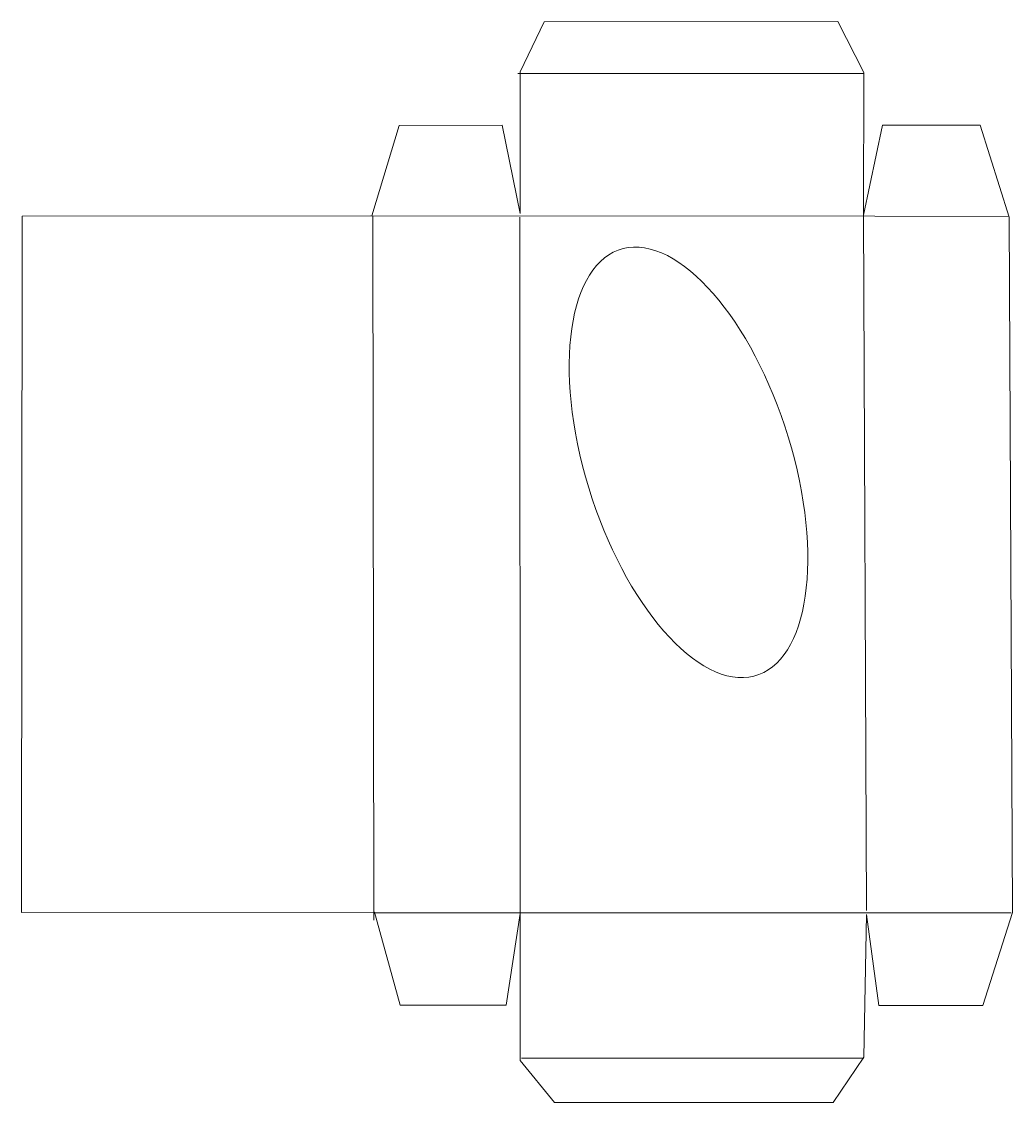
# Model space of a CAD drawing. Header units: centimetres. Extents: x -14.9 to 9.9, y -13.2 to 13.9.
import ezdxf
from ezdxf.lldxf.tags import DXFTag

# ---------------------------------------------------------------- set-up
doc = ezdxf.new("R2010")
doc.units = ezdxf.units.CM
doc.header["$MEASUREMENT"] = 0
doc.layers.add('Camada 1', color=7, linetype='Continuous')
tags = doc.linetypes.add('New Line1', pattern=[0.8, 0.5, -0.3]).pattern_tags.tags
tags[6:7] = [DXFTag(74, 4), DXFTag(75, 0), DXFTag(340, '0'), DXFTag(46, 1.0), DXFTag(50, 0.0), DXFTag(44, 0.0), DXFTag(45, 0.0)]
tags[4:5] = [DXFTag(74, 4), DXFTag(75, 0), DXFTag(340, '0'), DXFTag(46, 1.0), DXFTag(50, 0.0), DXFTag(44, 0.0), DXFTag(45, 0.0)]
tags = doc.linetypes.add('New Line2', pattern=[0.8, 0.5, -0.3]).pattern_tags.tags
tags[6:7] = [DXFTag(74, 4), DXFTag(75, 0), DXFTag(340, '0'), DXFTag(46, 1.0), DXFTag(50, 0.0), DXFTag(44, 0.0), DXFTag(45, 0.0)]
tags[4:5] = [DXFTag(74, 4), DXFTag(75, 0), DXFTag(340, '0'), DXFTag(46, 1.0), DXFTag(50, 0.0), DXFTag(44, 0.0), DXFTag(45, 0.0)]
tags = doc.linetypes.add('New Line3', pattern=[0.8, 0.5, -0.3]).pattern_tags.tags
tags[6:7] = [DXFTag(74, 4), DXFTag(75, 0), DXFTag(340, '0'), DXFTag(46, 1.0), DXFTag(50, 0.0), DXFTag(44, 0.0), DXFTag(45, 0.0)]
tags[4:5] = [DXFTag(74, 4), DXFTag(75, 0), DXFTag(340, '0'), DXFTag(46, 1.0), DXFTag(50, 0.0), DXFTag(44, 0.0), DXFTag(45, 0.0)]
tags = doc.linetypes.add('New Line4', pattern=[0.8, 0.5, -0.3]).pattern_tags.tags
tags[6:7] = [DXFTag(74, 4), DXFTag(75, 0), DXFTag(340, '0'), DXFTag(46, 1.0), DXFTag(50, 0.0), DXFTag(44, 0.0), DXFTag(45, 0.0)]
tags[4:5] = [DXFTag(74, 4), DXFTag(75, 0), DXFTag(340, '0'), DXFTag(46, 1.0), DXFTag(50, 0.0), DXFTag(44, 0.0), DXFTag(45, 0.0)]
tags = doc.linetypes.add('New Line5', pattern=[0.8, 0.5, -0.3]).pattern_tags.tags
tags[6:7] = [DXFTag(74, 4), DXFTag(75, 0), DXFTag(340, '0'), DXFTag(46, 1.0), DXFTag(50, 0.0), DXFTag(44, 0.0), DXFTag(45, 0.0)]
tags[4:5] = [DXFTag(74, 4), DXFTag(75, 0), DXFTag(340, '0'), DXFTag(46, 1.0), DXFTag(50, 0.0), DXFTag(44, 0.0), DXFTag(45, 0.0)]
tags = doc.linetypes.add('New Line6', pattern=[0.8, 0.5, -0.3]).pattern_tags.tags
tags[6:7] = [DXFTag(74, 4), DXFTag(75, 0), DXFTag(340, '0'), DXFTag(46, 1.0), DXFTag(50, 0.0), DXFTag(44, 0.0), DXFTag(45, 0.0)]
tags[4:5] = [DXFTag(74, 4), DXFTag(75, 0), DXFTag(340, '0'), DXFTag(46, 1.0), DXFTag(50, 0.0), DXFTag(44, 0.0), DXFTag(45, 0.0)]
tags = doc.linetypes.add('New Line7', pattern=[0.8, 0.5, -0.3]).pattern_tags.tags
tags[6:7] = [DXFTag(74, 4), DXFTag(75, 0), DXFTag(340, '0'), DXFTag(46, 1.0), DXFTag(50, 0.0), DXFTag(44, 0.0), DXFTag(45, 0.0)]
tags[4:5] = [DXFTag(74, 4), DXFTag(75, 0), DXFTag(340, '0'), DXFTag(46, 1.0), DXFTag(50, 0.0), DXFTag(44, 0.0), DXFTag(45, 0.0)]

msp = doc.modelspace()

# ---------------------------------------------------------------- linework, layer by layer
at = {"layer": 'Camada 1', "color": 250, "lineweight": 20}
for points, knots in [([(-14.88741, 9.04018), (-14.88741, 9.04018), (-6.12509, 9.05301), (-6.12509, 9.05301), (-6.12509, 9.05301), (-6.12509, 9.05301), (-5.43553, 11.31702), (-5.43553, 11.31702), (-5.43553, 11.31702), (-5.43553, 11.31702), (-2.85409, 11.31998), (-2.85409, 11.31998), (-2.85409, 11.31998), (-2.85409, 11.31998), (-2.40301, 9.10849), (-2.40301, 9.10849), (-2.40301, 9.10849), (-2.40301, 9.10849), (-2.40616, 12.66409), (-2.40616, 12.66409), (-2.40616, 12.66409), (-2.40616, 12.66409), (-1.8041, 13.91685), (-1.8041, 13.91685), (-1.8041, 13.91685), (-1.8041, 13.91685), (5.55634, 13.91902), (5.55634, 13.91902), (5.55634, 13.91902), (5.55634, 13.91902), (6.21224, 12.64422), (6.21224, 12.64422), (6.21224, 12.64422), (6.21224, 12.64422), (6.20289, 9.06776), (6.20289, 9.06776), (6.20289, 9.06776), (6.20289, 9.06776), (6.67679, 11.32237), (6.67679, 11.32237), (6.67679, 11.32237), (6.67679, 11.32237), (9.12902, 11.31918), (9.12902, 11.31918), (9.12902, 11.31918), (9.12902, 11.31918), (9.85592, 9.01648), (9.85592, 9.01648), (9.85592, 9.01648), (9.85592, 9.01648), (9.9338, -8.41127), (9.9338, -8.41127), (9.9338, -8.41127), (9.9338, -8.41127), (9.19666, -10.74252), (9.19666, -10.74252), (9.19666, -10.74252), (9.19666, -10.74252), (6.58573, -10.74571), (6.58573, -10.74571), (6.58573, -10.74571), (6.58573, -10.74571), (6.27759, -8.46394), (6.27759, -8.46394), (6.27759, -8.46394), (6.27759, -8.46394), (6.21313, -12.03835), (6.21313, -12.03835), (6.21313, -12.03835), (6.21313, -12.03835), (5.44354, -13.17528), (5.44354, -13.17528), (5.44354, -13.17528), (5.44354, -13.17528), (-1.54237, -13.17436), (-1.54237, -13.17436), (-1.54237, -13.17436), (-1.54237, -13.17436), (-2.40234, -12.12381), (-2.40234, -12.12381), (-2.40234, -12.12381), (-2.40234, -12.12381), (-2.4024, -8.44056), (-2.4024, -8.44056), (-2.4024, -8.44056), (-2.4024, -8.44056), (-2.75496, -10.73499), (-2.75496, -10.73499), (-2.75496, -10.73499), (-2.75496, -10.73499), (-5.41064, -10.73881), (-5.41064, -10.73881), (-5.41064, -10.73881), (-5.41064, -10.73881), (-6.05484, -8.40727), (-6.05484, -8.40727), (-6.05484, -8.40727), (-6.05484, -8.40727), (-14.90141, -8.41606), (-14.90141, -8.41606), (-14.90141, -8.41606), (-14.90141, -8.41606), (-14.88741, 9.04018), (-14.88741, 9.04018)], [0, 0, 0, 0, 0.03703704, 0.03703704, 0.03703704, 0.03703704, 0.07407407, 0.07407407, 0.07407407, 0.07407407, 0.11111111, 0.11111111, 0.11111111, 0.11111111, 0.14814815, 0.14814815, 0.14814815, 0.14814815, 0.18518519, 0.18518519, 0.18518519, 0.18518519, 0.22222222, 0.22222222, 0.22222222, 0.22222222, 0.25925926, 0.25925926, 0.25925926, 0.25925926, 0.2962963, 0.2962963, 0.2962963, 0.2962963, 0.33333333, 0.33333333, 0.33333333, 0.33333333, 0.37037037, 0.37037037, 0.37037037, 0.37037037, 0.40740741, 0.40740741, 0.40740741, 0.40740741, 0.44444444, 0.44444444, 0.44444444, 0.44444444, 0.48148148, 0.48148148, 0.48148148, 0.48148148, 0.51851852, 0.51851852, 0.51851852, 0.51851852, 0.55555556, 0.55555556, 0.55555556, 0.55555556, 0.59259259, 0.59259259, 0.59259259, 0.59259259, 0.62962963, 0.62962963, 0.62962963, 0.62962963, 0.66666667, 0.66666667, 0.66666667, 0.66666667, 0.7037037, 0.7037037, 0.7037037, 0.7037037, 0.74074074, 0.74074074, 0.74074074, 0.74074074, 0.77777778, 0.77777778, 0.77777778, 0.77777778, 0.81481481, 0.81481481, 0.81481481, 0.81481481, 0.85185185, 0.85185185, 0.85185185, 0.85185185, 0.88888889, 0.88888889, 0.88888889, 0.88888889, 0.92592593, 0.92592593, 0.92592593, 0.92592593, 1, 1, 1, 1]), ([(0.30507, 8.25423), (1.7312, 8.45455), (3.56345, 6.20613), (4.3975, 3.23221), (4.3975, 3.23221), (5.23156, 0.25826), (4.7516, -2.315), (3.32547, -2.51535), (3.32547, -2.51535), (1.89934, -2.71569), (0.06709, -0.46726), (-0.76698, 2.50667), (-0.76698, 2.50667), (-1.60101, 5.48061), (-1.12105, 8.05387), (0.30507, 8.25423)], [0, 0, 0, 0, 0.2, 0.2, 0.2, 0.2, 0.4, 0.4, 0.4, 0.4, 0.6, 0.6, 0.6, 0.6, 1, 1, 1, 1])]:
    msp.add_open_spline(points, degree=3, knots=knots, dxfattribs=at)
at = {"layer": 'Camada 1', "color": 250, "linetype": 'New Line2', "lineweight": 20}
msp.add_open_spline([(-2.46668, 12.61792), (-2.46668, 12.61792), (6.21224, 12.61422), (6.21224, 12.61422)], degree=3, dxfattribs=at)
at = {"layer": 'Camada 1', "color": 250, "linetype": 'New Line1', "lineweight": 20}
msp.add_open_spline([(-6.15509, 9.05301), (-6.15509, 9.05301), (6.48226, 9.03996), (6.48226, 9.03996), (6.48226, 9.03996), (6.48226, 9.03996), (9.85592, 9.03648), (9.85592, 9.03648)], degree=3, knots=[0, 0, 0, 0, 0.33333333, 0.33333333, 0.33333333, 0.33333333, 1, 1, 1, 1], dxfattribs=at)
at = {"layer": 'Camada 1', "color": 250, "linetype": 'New Line5', "lineweight": 20}
msp.add_open_spline([(-6.09509, 9.05302), (-6.09509, 9.05302), (-6.07299, -8.60665), (-6.07299, -8.60665)], degree=3, dxfattribs=at)
at = {"layer": 'Camada 1', "color": 250, "linetype": 'New Line4', "lineweight": 20}
msp.add_open_spline([(-2.41245, 9.01265), (-2.41245, 9.01265), (-2.40138, -8.46707), (-2.40138, -8.46707)], degree=3, dxfattribs=at)
at = {"layer": 'Camada 1', "color": 250, "linetype": 'New Line3', "lineweight": 20}
msp.add_open_spline([(6.20289, 9.06776), (6.20289, 9.06776), (6.27759, -8.36395), (6.27759, -8.36395)], degree=3, dxfattribs=at)
at = {"layer": 'Camada 1', "color": 250, "linetype": 'New Line6', "lineweight": 20}
msp.add_open_spline([(9.90292, -8.42425), (9.90292, -8.42425), (-6.03997, -8.42123), (-6.03997, -8.42123)], degree=3, dxfattribs=at)
at = {"layer": 'Camada 1', "color": 250, "linetype": 'New Line7', "lineweight": 20}
msp.add_open_spline([(6.21314, -12.06835), (6.21314, -12.06835), (-2.37246, -12.06842), (-2.37246, -12.06842)], degree=3, dxfattribs=at)

doc.saveas('drawing.dxf')
